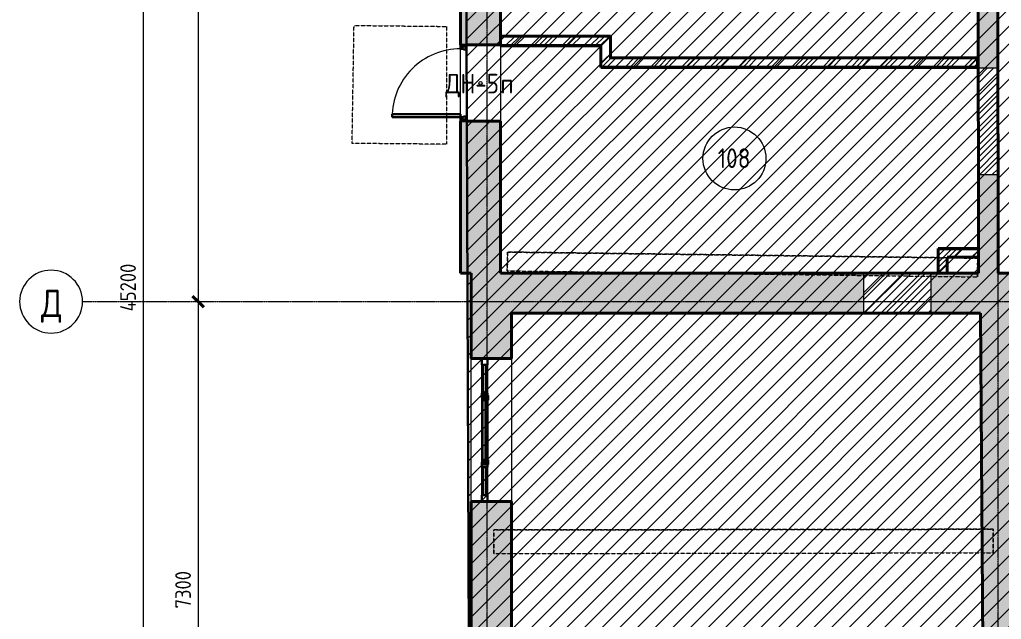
# Model space of a CAD drawing. Header units: millimetres. Extents: x -11886 to 379896, y -8130 to 47743.
# Drawn here: x -11886 to 602, y 16517 to 24143 of the extents above; entities that cross this region are included whole.
import ezdxf

# ---------------------------------------------------------------- set-up
doc = ezdxf.new("R2010")
doc.units = ezdxf.units.MM
for name, pattern in [('ADSK_Линия сетки', [25, 20, -2.5, 0, -2.5]), ('ADSK_Сверху', [4.5, 3, -1.5]), ('ADSK_Снесено', [4.5, 3, -1.5])]:
    doc.linetypes.add(name, pattern=pattern)
for name, color, linetype, lineweight, true_color in [('_ Окна', 5, 'Continuous', 30, 0x0000ff), ('Витраж', 5, 'Continuous', 18, 0x0000ff), ('Двери', 5, 'Continuous', 18, 0x0000ff), ('Окна', 5, 'Continuous', 18, 0x0000ff), ('Панели витража', 5, 'Continuous', 18, 0x0000ff), ('Стены внутренние', 5, 'Continuous', 18, 0x0000ff), ('Стены наружные', 1, 'ADSK_Снесено', 18, 0xff0000), ('Стены штриховка', 5, 'Continuous', 18, 0x0000ff)]:
    doc.layers.add(name, color=color, linetype=linetype, lineweight=lineweight, true_color=true_color)
for name, color, linetype, lineweight in [('Каркас', 7, 'Continuous', 18), ('Марки дверей', 7, 'Continuous', 20), ('Марки помещений', 7, 'Continuous', 20), ('Оси', 7, 'Continuous', 9), ('Перекрытие', 7, 'Continuous', 18), ('Размеры', 7, 'Continuous', 9), ('Размеры-100', 7, 'Continuous', 9)]:
    doc.layers.add(name, color=color, linetype=linetype, lineweight=lineweight)
doc.styles.add('GOST Common', font='GOST_Common.ttf', dxfattribs={"width": 0.9, "height": 350})
doc.styles.add('GOST Common_1', font='GOST_Common.ttf', dxfattribs={"width": 0.9, "height": 200})
doc.styles.add('GOST Common_2', font='GOST_Common.ttf', dxfattribs={"width": 0.9, "height": 250})
doc.dimstyles.new('ADSK_Основной_2_мм_Округление_до_1_мм', dxfattribs={"dimscale": 304.8, "dimtxt": 201.142999, "dimasz": 0.463911, "dimexe": 0.492126, "dimexo": 0.492126, "dimgap": 0.098425, "dimtad": 1, "dimdec": 0, "dimdsep": 46, "dimtxsty": 'GOST Common_1', "dimblk1": 'OBLIQUE', "dimblk2": 'OBLIQUE', "dimsah": 1, "dimcen": 0.09, "dimdle": 0.492126, "dimazin": 2, "dimtfac": 1, "dimtdec": 4, "dimtix": 1, "dimtmove": 0, "dimatfit": 3, "dimfxl": 1, "dimtvp": 1, "dimtolj": 1, "dimtzin": 0, "dimlwd": 20, "dimlwe": 20, "dimarcsym": 2})
pattern_1 = [(45, (0, 0), (-179.605, 179.605), []), (45, (63.5, 0), (0, 359.2102), []), (45, (-63.5, 0), (0, 359.2102), [])]

# ---------------------------------------------------------------- blocks, each defined once
blk = doc.blocks.new('ADSK_БалкаЖБ_Прямоугольная - 238_4х457мм-816425-01 План 1-го этажа маркировочный')
at = {"layer": 'Каркас', "color": 253, "linetype": 'ADSK_Сверху', "true_color": 0xaaaaaa}
for p, q in [((-2991, 119), (-2991, -119)), ((-2991, 119), (2991, 119)), ((2991, -119), (2991, 119)), ((-2991, -119), (2991, -119))]:
    blk.add_line(p, q, dxfattribs=at)
at = {"layer": 'Каркас', "color": 253, "linetype": 'ADSK_Сверху', "true_color": 0xb2b2b2}
for p, q in [((-2991, -119), (-2991, 119)), ((2991, 119), (-2991, 119)), ((2991, 119), (2991, -119)), ((-2991, -119), (2991, -119))]:
    blk.add_line(p, q, dxfattribs=at)
blk = doc.blocks.new('ADSK_БалкаЖБ_Прямоугольная - 300х281мм-835980-01 План 1-го этажа маркировочный')
at = {"layer": 'Каркас', "color": 253, "linetype": 'ADSK_Сверху', "true_color": 0xaaaaaa}
for p, q in [((-3175, 150), (-3175, -150)), ((-3175, 150), (3175, 150)), ((3175, -150), (3175, 150)), ((-3175, -150), (3175, -150))]:
    blk.add_line(p, q, dxfattribs=at)
at = {"layer": 'Каркас', "color": 253, "linetype": 'ADSK_Сверху', "true_color": 0xb2b2b2}
for p, q in [((-3175, -150), (-3175, 150)), ((3175, 150), (-3175, 150)), ((3175, 150), (3175, -150)), ((-3175, -150), (3175, -150))]:
    blk.add_line(p, q, dxfattribs=at)
blk = doc.blocks.new('Прямоугольный импост - 70х20_60мм-1225109-01 План 1-го этажа маркировочный')
at = {"layer": 'Витраж', "color": 161, "linetype": 'ADSK_Сверху', "true_color": 0xaaaaff}
for p, q in [((-5936, 11472), (-6006, 11472)), ((-6006, 11392), (-6006, 11472)), ((-5936, 11392), (-5936, 11472)), ((-6006, 11002), (-6006, 11032)), ((-5936, 11002), (-5936, 11032))]:
    blk.add_line(p, q, dxfattribs=at)
blk = doc.blocks.new('Прямоугольный импост - 70х20_60мм-1236811-01 План 1-го этажа маркировочный')
at = {"layer": 'Витраж', "color": 161, "linetype": 'ADSK_Сверху', "true_color": 0xaaaaff}
for p, q in [((-80, 35), (0, 35)), ((0, 35), (0, -35)), ((0, -35), (-80, -35))]:
    blk.add_line(p, q, dxfattribs=at)
blk = doc.blocks.new('Прямоугольный импост - 70х20_60мм-1236812-01 План 1-го этажа маркировочный')
at = {"layer": 'Витраж', "color": 161, "linetype": 'ADSK_Сверху', "true_color": 0xaaaaff}
for p, q in [((0, 35), (-80, 35)), ((0, -35), (0, 35)), ((-80, -35), (0, -35))]:
    blk.add_line(p, q, dxfattribs=at)
blk = doc.blocks.new('Прямоугольный импост - 70х20_60мм-1225111-01 План 1-го этажа маркировочный')
at = {"layer": 'Витраж', "color": 161, "linetype": 'ADSK_Сверху', "true_color": 0xaaaaff}
for p, q in [((-6006, 10972), (-6006, 11002)), ((-5936, 10972), (-5936, 11002)), ((-6006, 10122), (-6006, 10152)), ((-5936, 10122), (-5936, 10152))]:
    blk.add_line(p, q, dxfattribs=at)
blk = doc.blocks.new('Прямоугольный импост - 70х20_60мм-1225113-01 План 1-го этажа маркировочный')
at = {"layer": 'Витраж', "color": 161, "linetype": 'ADSK_Сверху', "true_color": 0xaaaaff}
for p, q in [((-6006, 10092), (-6006, 10122)), ((-5936, 10092), (-5936, 10122)), ((-6006, 9652), (-6006, 9732)), ((-6006, 9652), (-5936, 9652)), ((-5936, 9652), (-5936, 9732))]:
    blk.add_line(p, q, dxfattribs=at)
blk = doc.blocks.new('Прямоугольный импост - 70х60мм-1236807-01 План 1-го этажа маркировочный')
at = {"layer": 'Витраж', "color": 161, "linetype": 'ADSK_Сверху', "true_color": 0xaaaaff}
for p, q in [((-30, 35), (30, 35)), ((30, -35), (-30, -35))]:
    blk.add_line(p, q, dxfattribs=at)
blk = doc.blocks.new('Прямоугольный импост - 70х60мм-1225009-01 План 1-го этажа маркировочный')
at = {"layer": 'Витраж', "color": 161, "linetype": 'ADSK_Сверху', "true_color": 0xaaaaff}
for p, q in [((-5936, 11392), (-6006, 11392)), ((-6006, 11032), (-6006, 11392)), ((-5936, 11032), (-5936, 11392)), ((-6006, 11032), (-5936, 11032))]:
    blk.add_line(p, q, dxfattribs=at)
blk = doc.blocks.new('Прямоугольный импост - 70х60мм-1242018-01 План 1-го этажа маркировочный')
at = {"layer": 'Витраж', "color": 161, "linetype": 'ADSK_Сверху', "true_color": 0xaaaaff}
for p, q in [((-5936, 19334), (-6006, 19334)), ((-6006, 18514), (-6006, 19334)), ((-5936, 18514), (-5936, 19334)), ((-6006, 18514), (-5936, 18514))]:
    blk.add_line(p, q, dxfattribs=at)
blk = doc.blocks.new('Системная панель - _AR_Стекло_40мм_привязка по центру-V38-01 План 1-го этажа маркировочный')
at = {"layer": 'Панели витража', "lineweight": 30}
for p, q in [((180, 20), (-180, 20)), ((-180, 20), (-180, -20)), ((180, -20), (180, 20)), ((-180, -20), (180, -20))]:
    blk.add_line(p, q, dxfattribs=at)
blk = doc.blocks.new('Прямоугольный импост - 70х20_60мм-V39-01 План 1-го этажа маркировочный')
at = {"layer": 'Витраж', "lineweight": 30}
for p, q in [((-80, 35), (0, 35)), ((-80, -35), (-80, 35)), ((0, 35), (0, -35)), ((0, -35), (-80, -35))]:
    blk.add_line(p, q, dxfattribs=at)
blk = doc.blocks.new('Прямоугольный импост - 70х20_60мм-V40-01 План 1-го этажа маркировочный')
at = {"layer": 'Витраж', "lineweight": 30}
for p, q in [((0, 35), (-80, 35)), ((-80, 35), (-80, -35)), ((0, -35), (0, 35)), ((-80, -35), (0, -35))]:
    blk.add_line(p, q, dxfattribs=at)
blk = doc.blocks.new('Витраж-тент со смещением вовне - 60мм 30 сдвиг-1466942-01 План 1-го этажа маркировочный')
at = {"layer": '_ Окна'}
for p, q in [((-440, 25), (-440, -45)), ((-440, 25), (-380, 25)), ((-440, -45), (-440, 25)), ((-380, 25), (-380, -45)), ((440, 25), (380, 25)), ((380, 25), (380, -45)), ((440, -45), (440, 25)), ((440, -45), (440, 25)), ((-380, -45), (-440, -45)), ((-380, -10), (380, -10)), ((380, -45), (440, -45))]:
    blk.add_line(p, q, dxfattribs=at)
at = {"layer": 'Окна'}
for p, q in [((380, 25), (-380, 25)), ((-380, -45), (380, -45))]:
    blk.add_line(p, q, dxfattribs=at)
blk = doc.blocks.new('Прямоугольный импост - 70х60мм-V37-01 План 1-го этажа маркировочный')
at = {"layer": 'Витраж'}
for p, q in [((-6006, 9732), (-6006, 10092)), ((-5936, 10092), (-5936, 9732))]:
    blk.add_line(p, q, dxfattribs=at)
blk = doc.blocks.new('Прямоугольный импост - 70х60мм-V124-01 План 1-го этажа маркировочный')
at = {"layer": 'Витраж', "lineweight": 30}
for p, q in [((-30, 35), (30, 35)), ((-30, -35), (-30, 35)), ((30, 35), (30, -35)), ((30, -35), (-30, -35))]:
    blk.add_line(p, q, dxfattribs=at)
blk = doc.blocks.new('Прямоугольный импост - 70х60мм-V125-01 План 1-го этажа маркировочный')
at = {"layer": 'Витраж'}
for p, q in [((-6006, 18514), (-6006, 19334)), ((-5936, 19334), (-5936, 18514))]:
    blk.add_line(p, q, dxfattribs=at)
blk = doc.blocks.new('AC_Дверь_Однопольная - ДН-5п 970х2200h-1983120-01 План 1-го этажа маркировочный')
at = {"layer": 'Двери', "lineweight": 30}
for p, q in [((-435, 1125), (-395, 1125)), ((-435, 255), (-435, 1125)), ((-395, 1125), (-395, 255)), ((-485, 255), (-465, 255)), ((-485, 185), (-485, 255)), ((-465, 255), (-435, 255)), ((-465, 185), (-465, 255)), ((-465, 255), (-465, 185)), ((-395, 255), (-435, 255)), ((-435, 255), (-435, 215)), ((435, 255), (465, 255)), ((435, 215), (435, 255)), ((465, 255), (465, 185)), ((465, 255), (485, 255)), ((465, 185), (465, 255)), ((485, 255), (485, 185)), ((-465, 185), (-485, 185)), ((-425, 185), (-465, 185)), ((-435, 215), (-425, 215)), ((-425, 215), (-425, 185)), ((425, 215), (435, 215)), ((425, 185), (425, 215)), ((465, 185), (425, 185)), ((485, 185), (465, 185))]:
    blk.add_line(p, q, dxfattribs=at)
at = {"layer": 'Двери'}
blk.add_arc((-435, 255), 870, 0, 90, dxfattribs=at)
blk = doc.blocks.new('Ось сетки - Круг_Ø8 мм-6577-01 План 1-го этажа маркировочный')
at = {"layer": 'Оси', "lineweight": 20}
for start, end in [(360, 180), (180, 360)]:
    blk.add_arc((0, 0), 4, start, end, dxfattribs=at)
blk = doc.blocks.new('ADSK_Марка_Помещение_ОдноЗначение - Номер-247393-01 План 1-го этажа маркировочный')
at = {"layer": 'Марки помещений'}
blk.add_circle((0, 0), 4, dxfattribs=at)
blk = doc.blocks.new('ADSK_Марка_Дверь - Марка типа и комментарии-2020407-01 План 1-го этажа маркировочный')
at = {"layer": 'Марки дверей', "lineweight": 9}
blk.add_circle((0, 0), 0.2, dxfattribs=at)
blk = doc.blocks.new('DIMBLOCK14-01 План 1-го этажа маркировочный')
at = {"layer": 'Размеры-100', "lineweight": 40, "transparency": 16777216}
for p, q in [((-9615, 36857), (-9686, 36927)), ((-9615, 36857), (-9545, 36786)), ((-9615, 20557), (-9686, 20627)), ((-9615, 20557), (-9545, 20486))]:
    blk.add_line(p, q, dxfattribs=at)
at = {"layer": 'Размеры-100', "lineweight": 20, "transparency": 16777216}
for p, q in [((-9615, 36857), (-9665, 36857)), ((-9615, 36857), (-9615, 20557)), ((-9615, 36857), (-9465, 36857)), ((-9615, 20557), (-9665, 20557)), ((-9615, 20557), (-9465, 20557))]:
    blk.add_line(p, q, dxfattribs=at)
at = {"layer": 'Размеры-100', "color": 0, "lineweight": 20, "transparency": 16777216, "insert": (-9907, 28410), "char_height": 200, "width": 711.84, "attachment_point": 1, "rotation": 90, "line_spacing_factor": 1.022761, "style": 'GOST Common_1'}
blk.add_mtext('16300', dxfattribs=at)
blk = doc.blocks.new('_Oblique')
at = {"color": 0, "linetype": 'ByBlock', "lineweight": -2}
blk.add_line((-0.5, -0.5), (0.5, 0.5), dxfattribs=at)
blk = doc.blocks.new('DIMBLOCK15-01 План 1-го этажа маркировочный')
at = {"layer": 'Размеры-100', "lineweight": 40, "transparency": 16777216}
for p, q in [((-9615, 20557), (-9686, 20627)), ((-9615, 20557), (-9545, 20486)), ((-9615, 13257), (-9686, 13327)), ((-9615, 13257), (-9545, 13186))]:
    blk.add_line(p, q, dxfattribs=at)
at = {"layer": 'Размеры-100', "lineweight": 20, "transparency": 16777216}
for p, q in [((-9615, 20557), (-9665, 20557)), ((-9615, 20557), (-9615, 13257)), ((-9615, 20557), (-9465, 20557)), ((-9615, 13257), (-9665, 13257)), ((-9615, 13257), (-9465, 13257))]:
    blk.add_line(p, q, dxfattribs=at)
at = {"layer": 'Размеры-100', "color": 0, "lineweight": 20, "transparency": 16777216, "insert": (-9907, 16655), "char_height": 200, "width": 605.47, "attachment_point": 1, "rotation": 90, "line_spacing_factor": 1.022761, "style": 'GOST Common_1'}
blk.add_mtext('7300', dxfattribs=at)
blk = doc.blocks.new('DIMBLOCK20-01 План 1-го этажа маркировочный')
at = {"layer": 'Размеры-100', "lineweight": 20, "transparency": 16777216}
for p, q in [((-10315, 43507), (-10315, -1993)), ((-10315, 43357), (-10365, 43357)), ((-10315, 43357), (-10165, 43357)), ((-10315, -1843), (-10365, -1843)), ((-10315, -1843), (-10165, -1843))]:
    blk.add_line(p, q, dxfattribs=at)
at = {"layer": 'Размеры-100', "lineweight": 40, "transparency": 16777216}
for p, q in [((-10315, 43357), (-10386, 43427)), ((-10315, 43357), (-10245, 43286)), ((-10315, -1843), (-10386, -1773)), ((-10315, -1843), (-10245, -1914))]:
    blk.add_line(p, q, dxfattribs=at)
at = {"layer": 'Размеры-100', "color": 0, "lineweight": 20, "transparency": 16777216, "insert": (-10607, 20433), "char_height": 200, "width": 777.3, "attachment_point": 1, "rotation": 90, "line_spacing_factor": 1.022761, "style": 'GOST Common_1'}
blk.add_mtext('45200', dxfattribs=at)

msp = doc.modelspace()

# ---------------------------------------------------------------- hatches: boundary and pattern name
at = {"lineweight": 13, "true_color": 0x636466, "transparency": 33554559}
h = msp.add_hatch(dxfattribs=at)
h.set_pattern_fill('ANSI31', color=251, scale=50)
h.set_pattern_definition([(45, (0, 84876.59), (-112.2532, 112.2532), [])])
h.paths.add_polyline_path([(3943.5, 43728.87), (-6278.75, 43728.87), (-6141.04, 8529.25), (771.13, 8529.25), (771.13, 12571.22), (3385.22, 12571.22), (3381.63, 13081.22), (3330.09, 20918.63), (3943.5, 20918.63)])
at = {"layer": 'Стены внутренние', "true_color": 0xc0c0c0}
h = msp.add_hatch(color=9, dxfattribs=at)
h.paths.add_polyline_path([(559.91, 20920.99), (559.06, 22167.83), (309.06, 22167.45), (310.98, 20920.99), (559.06, 20920.99)])
h.paths.add_polyline_path([(306.97, 23528.58), (556.97, 23528.96), (554.51, 25125.6), (304.51, 25125.22), (306.94, 23546.79)])
h.paths.add_polyline_path([(302.2, 26625.22), (552.2, 26625.6), (539.9, 34625.56), (289.9, 34625.17), (301.47, 27100.05)])
h.paths.add_polyline_path([(288.16, 35755.17), (538.16, 35755.56), (536.58, 36781.87), (286.58, 36781.87), (287.99, 35864.5)])
at = {"layer": 'Стены внутренние', "lineweight": 9}
h = msp.add_hatch(dxfattribs=at)
h.set_pattern_fill('FP_3', color=256, style=0, pattern_type=2)
h.set_pattern_definition(pattern_1)
h.paths.add_polyline_path([(-5641.39, 23821.82), (-4380.75, 23821.82), (-4380.75, 23921.82), (-5768.75, 23921.82), (-5768.75, 23821.82)])
h = msp.add_hatch(dxfattribs=at)
h.set_pattern_fill('FP_3', color=256, style=0, pattern_type=2)
h.set_pattern_definition(pattern_1)
h.paths.add_polyline_path([(-4480.75, 23646.79), (-4380.75, 23646.79), (-4380.75, 23821.82), (-4480.75, 23821.82), (-4480.75, 23656.79)])
h = msp.add_hatch(dxfattribs=at)
h.set_pattern_fill('FP_3', color=256, style=0, pattern_type=2)
h.set_pattern_definition(pattern_1)
h.paths.add_polyline_path([(-1182.45, 23546.79), (299.15, 23546.79), (299.15, 23646.79), (-4480.75, 23646.79), (-4480.75, 23546.79), (-2621.13, 23546.79)])
h = msp.add_hatch(dxfattribs=at)
h.set_pattern_fill('FP_2', color=256, style=0, pattern_type=2)
h.set_pattern_definition([(45, (0, 0), (-117.8655, 117.8655), []), (45, (78.58, 0), (-117.8655, 117.8655), [])])
h.paths.add_polyline_path([(309.06, 22167.45), (559.06, 22167.83), (556.97, 23528.96), (306.97, 23528.58), (308.83, 22319.44)])
h = msp.add_hatch(dxfattribs=at)
h.set_pattern_fill('FP_3', color=256, style=0, pattern_type=2)
h.set_pattern_definition(pattern_1)
h.paths.add_polyline_path([(-189.02, 21120.99), (310.67, 21120.99), (310.52, 21220.99), (-189.02, 21220.99)])
h = msp.add_hatch(dxfattribs=at)
h.set_pattern_fill('FP_3', color=256, style=0, pattern_type=2)
h.set_pattern_definition(pattern_1)
h.paths.add_polyline_path([(-89.02, 20920.99), (-89.02, 21120.99), (-189.02, 21120.99), (-189.02, 20920.99)])
at = {"layer": 'Стены внутренние', "true_color": 0xc0c0c0}
h = msp.add_hatch(color=9, dxfattribs=at)
h.paths.add_polyline_path([(-295.88, 20410.99), (559.91, 20410.99), (559.06, 20920.99), (-295.88, 20920.99), (-295.88, 20725.9)])
h.paths.add_polyline_path([(-5317.45, 20410.99), (-1148.71, 20410.99), (-1148.71, 20920.99), (-5631.04, 20920.99), (-5631.04, 20410.99)])
at = {"layer": 'Стены внутренние', "lineweight": 9}
h = msp.add_hatch(dxfattribs=at)
h.set_pattern_fill('FP_6', color=256, angle=45, style=0, pattern_type=2)
h.set_pattern_definition([(45, (0, 0), (-134.7038, 134.7038), []), (45, (89.8, -8e-14), (-134.7038, 134.7038), [])])
h.paths.add_polyline_path([(-1148.71, 20410.99), (-295.88, 20410.99), (-295.88, 20920.99), (-1148.71, 20920.99), (-1148.71, 20725.9)])
at = {"layer": 'Стены внутренние', "true_color": 0xc0c0c0}
h = msp.add_hatch(color=9, dxfattribs=at)
h.paths.add_polyline_path([(3276.48, 20410.99), (3433.5, 20410.99), (3433.5, 20920.99), (3018.39, 20920.99), (3018.39, 20410.99)])
h.paths.add_polyline_path([(716.72, 20410.99), (1012.07, 20410.99), (1012.07, 20920.99), (559.91, 20920.99), (559.91, 20410.99)])
h = msp.add_hatch(color=9, dxfattribs=at)
h.paths.add_polyline_path([(795.64, 9039.25), (758.96, 14323.57), (378.97, 14320.93), (415.63, 9039.25), (771.13, 9039.25)])
h.paths.add_polyline_path([(368.56, 15820.89), (748.55, 15823.53), (716.72, 20410.99), (336.71, 20410.99)])
at = {"layer": 'Стены наружные', "linetype": 'Continuous', "true_color": 0xc0c0c0}
h = msp.add_hatch(color=9, dxfattribs=at)
h.paths.add_polyline_path([(-5946.08, 20920.99), (-5768.75, 20920.99), (-5768.75, 22851.82), (-6278.75, 22851.82), (-6278.75, 20920.99), (-6141.04, 20920.99)])
h.paths.add_polyline_path([(-5932.61, 23821.82), (-5768.75, 23821.82), (-5768.75, 26036.35), (-6278.75, 26036.35), (-6278.75, 23821.82), (-6208.75, 23821.82)])
h.paths.add_polyline_path([(-6278.75, 27806.35), (-5768.75, 27806.35), (-5768.75, 30076.54), (-6278.75, 30076.54), (-6278.75, 28693.58)])
h.paths.add_polyline_path([(-5768.75, 30846.54), (-5768.75, 31090.2), (-6278.75, 31090.2), (-6278.75, 30846.54), (-5836.17, 30846.54)])
h.paths.add_polyline_path([(-5842.16, 31860.2), (-5768.75, 31860.2), (-5768.75, 34123.03), (-6278.75, 34123.03), (-6278.75, 31860.2)])
h.paths.add_polyline_path([(-5831.37, 35893.03), (-5768.75, 35893.03), (-5768.75, 38211.17), (-6278.75, 38211.17), (-6278.75, 35893.03)])
h.paths.add_polyline_path([(-5768.75, 39981.17), (-5768.75, 43218.87), (-6278.75, 43218.87), (-6278.75, 39981.17), (-5822.26, 39981.17)])
h = msp.add_hatch(color=9, dxfattribs=at)
h.paths.add_polyline_path([(-5801.71, 9039.25), (-5631.04, 9039.25), (-5631.04, 9651.93), (-6141.04, 9651.93), (-6141.04, 9039.25)])
h.paths.add_polyline_path([(-6141.04, 11471.93), (-5631.04, 11471.93), (-5631.04, 13973.3), (-6141.04, 13973.3)])
h.paths.add_polyline_path([(-6071.04, 15488.3), (-5631.04, 15488.3), (-5631.04, 18013.87), (-6141.04, 18013.87), (-6141.04, 15488.3)])
h.paths.add_polyline_path([(-5801.71, 19833.87), (-5631.04, 19833.87), (-5631.04, 20920.99), (-6141.04, 20920.99), (-6141.04, 19833.87)])

# ---------------------------------------------------------------- linework, layer by layer
at = {"color": 251, "lineweight": 30, "true_color": 0x636466}
msp.add_lwpolyline([(290.5, 8529.25), (-6141.04, 8529.25), (-6278.75, 43728.87), (3943.5, 43728.87), (3943.5, 20918.63), (3330.09, 20918.63), (3381.63, 13081.22)], dxfattribs=at)
at = {"layer": 'Оси', "linetype": 'ADSK_Линия сетки'}
for p, q in [((-5940.09, -7330.38), (-5940.09, 44421.85)), ((559.91, -7330.38), (559.91, 44421.85)), ((-11086.22, 20556.79), (57141.72, 20556.79))]:
    msp.add_line(p, q, dxfattribs=at)
at = {"layer": 'Перекрытие', "color": 9, "linetype": 'ADSK_Сверху', "true_color": 0xaad4d4}
for p, q in [((-7656.92, 22568.56), (-7632.61, 24068.43)), ((-7632.61, 24068.43), (-6456.1, 24056.4)), ((-6456.1, 24056.4), (-6455.18, 22558.45)), ((-6455.18, 22558.45), (-7656.92, 22568.56))]:
    msp.add_line(p, q, dxfattribs=at)
at = {"layer": 'Стены внутренние', "color": 18, "lineweight": 40, "true_color": 0x000000}
for p, q in [((304.51, 25125.22), (310.5, 21232.99)), ((560.98, 20920.99), (554.51, 25125.6)), ((-4368.75, 23933.82), (-5768.75, 23933.82)), ((-5768.75, 23931.82), (-5768.75, 23809.82)), ((-4368.75, 23658.79), (-4368.75, 23933.82)), ((-5768.75, 23809.82), (-4492.75, 23809.82)), ((-4492.75, 23809.82), (-4492.75, 23534.79)), ((299.15, 23658.79), (-4368.75, 23658.79)), ((299.15, 23534.79), (299.15, 23658.79)), ((-4492.75, 23534.79), (299.15, 23534.79)), ((310.5, 21232.99), (-201.02, 21232.99)), ((-201.02, 21232.99), (-201.02, 20920.99)), ((310.5, 21230.99), (310.98, 20920.99)), ((-89.02, 21120.99), (310.67, 21120.99)), ((-89.02, 20920.99), (-89.02, 21120.99)), ((-201.02, 20920.99), (-5631.04, 20920.99)), ((310.98, 20920.99), (-199.02, 20920.99)), ((559.91, 20920.99), (1012.07, 20920.99)), ((-5631.04, 20410.99), (336.71, 20410.99)), ((336.71, 20410.99), (368.56, 15820.89))]:
    msp.add_line(p, q, dxfattribs=at)
at = {"layer": 'Стены внутренние', "color": 18, "true_color": 0x000000}
for p, q in [((306.97, 23528.58), (556.97, 23528.96)), ((559.06, 22167.83), (309.06, 22167.45)), ((-1148.71, 20410.99), (-1148.71, 20920.99)), ((-295.88, 20920.99), (-295.88, 20410.99))]:
    msp.add_line(p, q, dxfattribs=at)
at = {"layer": 'Стены наружные', "color": 18, "linetype": 'Continuous', "lineweight": 40, "true_color": 0x000000}
for p, q in [((-6278.75, 26036.35), (-6278.75, 23821.82)), ((-5768.75, 23933.82), (-5768.75, 26036.35)), ((-6208.75, 23821.82), (-5768.75, 23821.82)), ((-6278.75, 22851.82), (-6278.75, 20920.99)), ((-5768.75, 22851.82), (-6208.75, 22851.82)), ((-5768.75, 20920.99), (-5768.75, 22851.82)), ((-6278.75, 20920.99), (-6141.04, 20920.99)), ((-6141.04, 20920.99), (-6141.04, 19833.87)), ((-5631.04, 20920.99), (-5768.75, 20920.99)), ((-5631.04, 19833.87), (-5631.04, 20410.99)), ((-6141.04, 19833.87), (-5631.04, 19833.87)), ((-6141.04, 18013.87), (-6141.04, 15488.3)), ((-5631.04, 18013.87), (-6141.04, 18013.87)), ((-5631.04, 15488.3), (-5631.04, 18013.87))]:
    msp.add_line(p, q, dxfattribs=at)
at = {"layer": 'Стены наружные', "color": 18, "linetype": 'Continuous', "true_color": 0x000000}
for p, q in [((-6278.75, 22941.82), (-6278.75, 23771.82)), ((-5768.75, 23809.82), (-5768.75, 22851.82)), ((-6141.04, 18013.87), (-6141.04, 19833.87)), ((-5631.04, 19833.87), (-5631.04, 18013.87))]:
    msp.add_line(p, q, dxfattribs=at)
at = {"layer": 'Стены штриховка'}
for p, q in [((-5768.75, 23933.82), (-5768.75, 23931.82)), ((-4368.75, 23931.82), (-5768.75, 23931.82)), ((-4380.75, 23921.82), (-5768.75, 23921.82)), ((-4380.75, 23646.79), (-4380.75, 23921.82)), ((-4370.75, 23656.79), (-4370.75, 23933.82)), ((-4370.75, 23921.82), (-4368.75, 23921.82)), ((-4480.75, 23821.82), (-5768.75, 23821.82)), ((-4490.75, 23811.82), (-5768.75, 23811.82)), ((-4490.75, 23534.79), (-4490.75, 23811.82)), ((-4480.75, 23546.79), (-4480.75, 23821.82)), ((299.15, 23646.79), (-4380.75, 23646.79)), ((299.15, 23656.79), (-4370.75, 23656.79)), ((-4490.75, 23546.79), (-4492.75, 23546.79)), ((299.15, 23536.79), (-4492.75, 23536.79)), ((299.15, 23546.79), (-4480.75, 23546.79)), ((-201.02, 21230.99), (310.5, 21230.99)), ((-199.02, 20920.99), (-199.02, 21232.99)), ((310.5, 21230.99), (310.5, 21232.99)), ((-201.02, 21220.99), (-199.02, 21220.99)), ((-189.02, 21220.99), (310.52, 21220.99)), ((-189.02, 20920.99), (-189.02, 21220.99)), ((-201.02, 20920.99), (-199.02, 20920.99))]:
    msp.add_line(p, q, dxfattribs=at)

# ---------------------------------------------------------------- block references
at = {"layer": '_ Окна', "rotation": 89.99999999999993}
msp.add_blockref('Витраж-тент со смещением вовне - 60мм 30 сдвиг-1466942-01 План 1-го этажа маркировочный', (-5971.04, 18923.87), dxfattribs=at)
at = {"layer": 'Витраж', "color": 161, "linetype": 'ADSK_Сверху', "true_color": 0xaaaaff}
for name, p in [('Прямоугольный импост - 70х20_60мм-1225109-01 План 1-го этажа маркировочный', (0, 8361.95)), ('Прямоугольный импост - 70х60мм-1225009-01 План 1-го этажа маркировочный', (0, 8361.95)), ('Прямоугольный импост - 70х20_60мм-1225111-01 План 1-го этажа маркировочный', (0, 8361.95)), ('Прямоугольный импост - 70х60мм-1242018-01 План 1-го этажа маркировочный', (0, 0)), ('Прямоугольный импост - 70х20_60мм-1225113-01 План 1-го этажа маркировочный', (0, 8361.95)), ('Прямоугольный импост - 70х60мм-1225009-01 План 1-го этажа маркировочный', (0, 7061.95))]:
    msp.add_blockref(name, p, dxfattribs=at)
at = {"layer": 'Витраж', "color": 161, "linetype": 'ADSK_Сверху', "true_color": 0xaaaaff, "extrusion": (0, 0, -1), "rotation": 90.00000000000007}
for name, p in [('Прямоугольный импост - 70х20_60мм-1236811-01 План 1-го этажа маркировочный', (5971.04, 19833.87)), ('Прямоугольный импост - 70х60мм-1236807-01 План 1-го этажа маркировочный', (5971.04, 19363.87)), ('Прямоугольный импост - 70х60мм-1236807-01 План 1-го этажа маркировочный', (5971.04, 18483.87))]:
    msp.add_blockref(name, p, dxfattribs=at)
at = {"layer": 'Витраж', "extrusion": (0, 0, -1), "rotation": 90.00000000000007}
for name, p in [('Прямоугольный импост - 70х20_60мм-V39-01 План 1-го этажа маркировочный', (5971.04, 19833.87)), ('Прямоугольный импост - 70х60мм-V124-01 План 1-го этажа маркировочный', (5971.04, 19363.87)), ('Прямоугольный импост - 70х60мм-V124-01 План 1-го этажа маркировочный', (5971.04, 18483.87))]:
    msp.add_blockref(name, p, dxfattribs=at)
at = {"layer": 'Витраж'}
for name, p in [('Прямоугольный импост - 70х60мм-V37-01 План 1-го этажа маркировочный', (0, 9661.95)), ('Прямоугольный импост - 70х60мм-V125-01 План 1-го этажа маркировочный', (0, 0)), ('Прямоугольный импост - 70х60мм-V37-01 План 1-го этажа маркировочный', (0, 8361.95))]:
    msp.add_blockref(name, p, dxfattribs=at)
at = {"layer": 'Витраж', "color": 161, "linetype": 'ADSK_Сверху', "true_color": 0xaaaaff, "rotation": 269.9999999999999}
msp.add_blockref('Прямоугольный импост - 70х20_60мм-1236812-01 План 1-го этажа маркировочный', (-5971.04, 18013.87), dxfattribs=at)
at = {"layer": 'Витраж', "rotation": 269.9999999999999}
msp.add_blockref('Прямоугольный импост - 70х20_60мм-V40-01 План 1-го этажа маркировочный', (-5971.04, 18013.87), dxfattribs=at)
at = {"layer": 'Двери', "rotation": 89.99999999999991}
msp.add_blockref('AC_Дверь_Однопольная - ДН-5п 970х2200h-1983120-01 План 1-го этажа маркировочный', (-6023.75, 23336.82), dxfattribs=at)
at = {"layer": 'Каркас', "color": 253, "linetype": 'ADSK_Сверху', "true_color": 0xaaaaaa}
for name, p, rotation in [('ADSK_БалкаЖБ_Прямоугольная - 238_4х457мм-816425-01 План 1-го этажа маркировочный', (-2691.23, 21029.16), 359.258691170536), ('ADSK_БалкаЖБ_Прямоугольная - 300х281мм-835980-01 План 1-го этажа маркировочный', (-2677.45, 17508.07), 0.08156364355657254)]:
    msp.add_blockref(name, p, dxfattribs=dict(at, rotation=rotation))
at = {"layer": 'Марки дверей', "xscale": 99.99999999999993, "yscale": 99.99999999999993, "zscale": 99.99999999999993}
msp.add_blockref('ADSK_Марка_Дверь - Марка типа и комментарии-2020407-01 План 1-го этажа маркировочный', (-6023.75, 23336.82), dxfattribs=at)
at = {"layer": 'Марки помещений', "xscale": 99.99999999999993, "yscale": 99.99999999999993, "zscale": 99.99999999999993}
msp.add_blockref('ADSK_Марка_Помещение_ОдноЗначение - Номер-247393-01 План 1-го этажа маркировочный', (-2794.01, 22377.85), dxfattribs=at)
at = {"layer": 'Оси', "lineweight": 20, "xscale": 99.99999999999993, "yscale": 99.99999999999993, "zscale": 99.99999999999993, "rotation": 269.9999999999994}
msp.add_blockref('Ось сетки - Круг_Ø8 мм-6577-01 План 1-го этажа маркировочный', (-11486.22, 20556.79), dxfattribs=at)
at = {"layer": 'Панели витража', "rotation": 89.99999999999993}
for p in [(-5971.04, 19573.87), (-5971.04, 18273.87)]:
    msp.add_blockref('Системная панель - _AR_Стекло_40мм_привязка по центру-V38-01 План 1-го этажа маркировочный', p, dxfattribs=at)

# ---------------------------------------------------------------- texts
at = {"layer": 'Марки дверей', "lineweight": 9, "char_height": 250, "attachment_point": 1, "style": 'GOST Common_2'}
for s, insert, width in [('ДН', (-6472.58, 23453.83), 461.772), ('-5', (-6091.58, 23453.83), 389.6201), ('\\fGOST Common|b0|i0|c204|p34|;\\W.9;п', (-5770.11, 23453.83), 194.8101)]:
    msp.add_mtext(s, dxfattribs=dict(at, insert=insert, width=width))
at = {"layer": 'Марки помещений', "lineweight": 9, "insert": (-3006.42, 22505.58), "char_height": 250, "width": 526.7087, "attachment_point": 1, "style": 'GOST Common_2'}
msp.add_mtext('108', dxfattribs=at)
at = {"layer": 'Оси', "insert": (-11614.4, 20709.38), "char_height": 350, "width": 346.329, "attachment_point": 1, "style": 'GOST Common'}
msp.add_mtext('\\fGOST Common|b0|i0|c204|p34|;\\W.9;Д', dxfattribs=at)

# ---------------------------------------------------------------- dimensions: what is measured, and where the dimension line sits
at = {"layer": 'Размеры', "lineweight": 20}
for base, p1, p2, override, picture, middle in [((-10315.21, -1843.21), (-10215.22, 43356.79), (-10215.22, -1843.21), {"dimpost": '<>', "dimfxl": 45200}, 'DIMBLOCK20-01 План 1-го этажа маркировочный', (-10445.21, 20756.79)), ((-9615.21, 20556.79), (-9515.22, 36856.79), (-9515.22, 20556.79), {"dimpost": '<>', "dimfxl": 16300}, 'DIMBLOCK14-01 План 1-го этажа маркировочный', (-9745.21, 28706.79)), ((-9615.21, 13256.79), (-9515.22, 20556.79), (-9515.22, 13256.79), {"dimpost": '<>', "dimfxl": 7300}, 'DIMBLOCK15-01 План 1-го этажа маркировочный', (-9745.21, 16906.79))]:
    dim = msp.add_linear_dim(base=base, p1=p1, p2=p2, angle=90, dimstyle='ADSK_Основной_2_мм_Округление_до_1_мм', override=override, dxfattribs=at)
    dim.commit()
    dim.dimension.update_dxf_attribs({"geometry": picture, "text_midpoint": middle})

doc.saveas('drawing.dxf')
